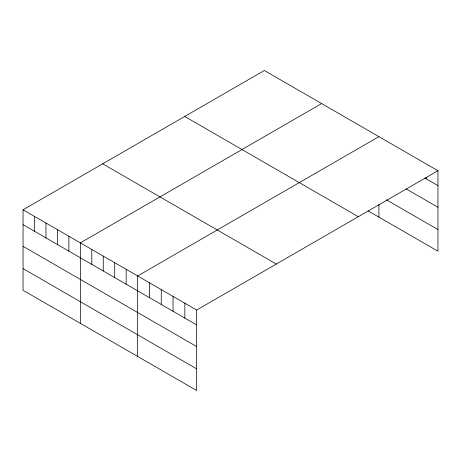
<?xml version="1.0" encoding="UTF-8"?>
<svg xmlns="http://www.w3.org/2000/svg" width="461" height="461" viewBox="0 0 461 461"><rect width="100%" height="100%" fill="white"/><g stroke="black" fill="none" stroke-linecap="round" stroke-linejoin="round"><path stroke-width="0.69" d="M23.05 209.795L196.663 310.034L196.663 390.507L23.05 290.274L23.05 209.795L264.337 70.493L437.95 170.726L437.95 251.205L368.068 210.856M321.628 103.569L80.341 242.878L80.341 323.351M378.919 136.646L137.637 275.955L137.637 356.428M196.663 310.034L437.95 170.726M424.904 178.073L437.95 185.61M406.262 188.958L437.95 207.254M386.376 199.78L437.95 229.555M184.711 116.466L358.324 216.699M102.676 163.828L276.289 264.061M23.05 224.674L196.663 324.913M23.05 246.324L196.663 346.557M23.05 268.625L196.663 368.863M426.143 177.376L426.143 178.793M378.919 204.269L378.919 217.125M184.861 303.217L184.861 318.096M173.054 296.4L173.054 311.279M161.246 289.583L161.246 304.462M149.439 282.772L149.439 297.65M126.176 269.339L126.176 284.218M114.72 262.724L114.72 277.603M103.258 256.109L103.258 270.987M91.802 249.493L91.802 264.372M68.885 236.257L68.885 251.141M57.423 229.641L57.423 244.526M45.967 223.026L45.967 237.905M34.506 216.411L34.506 231.289"/></g></svg>
